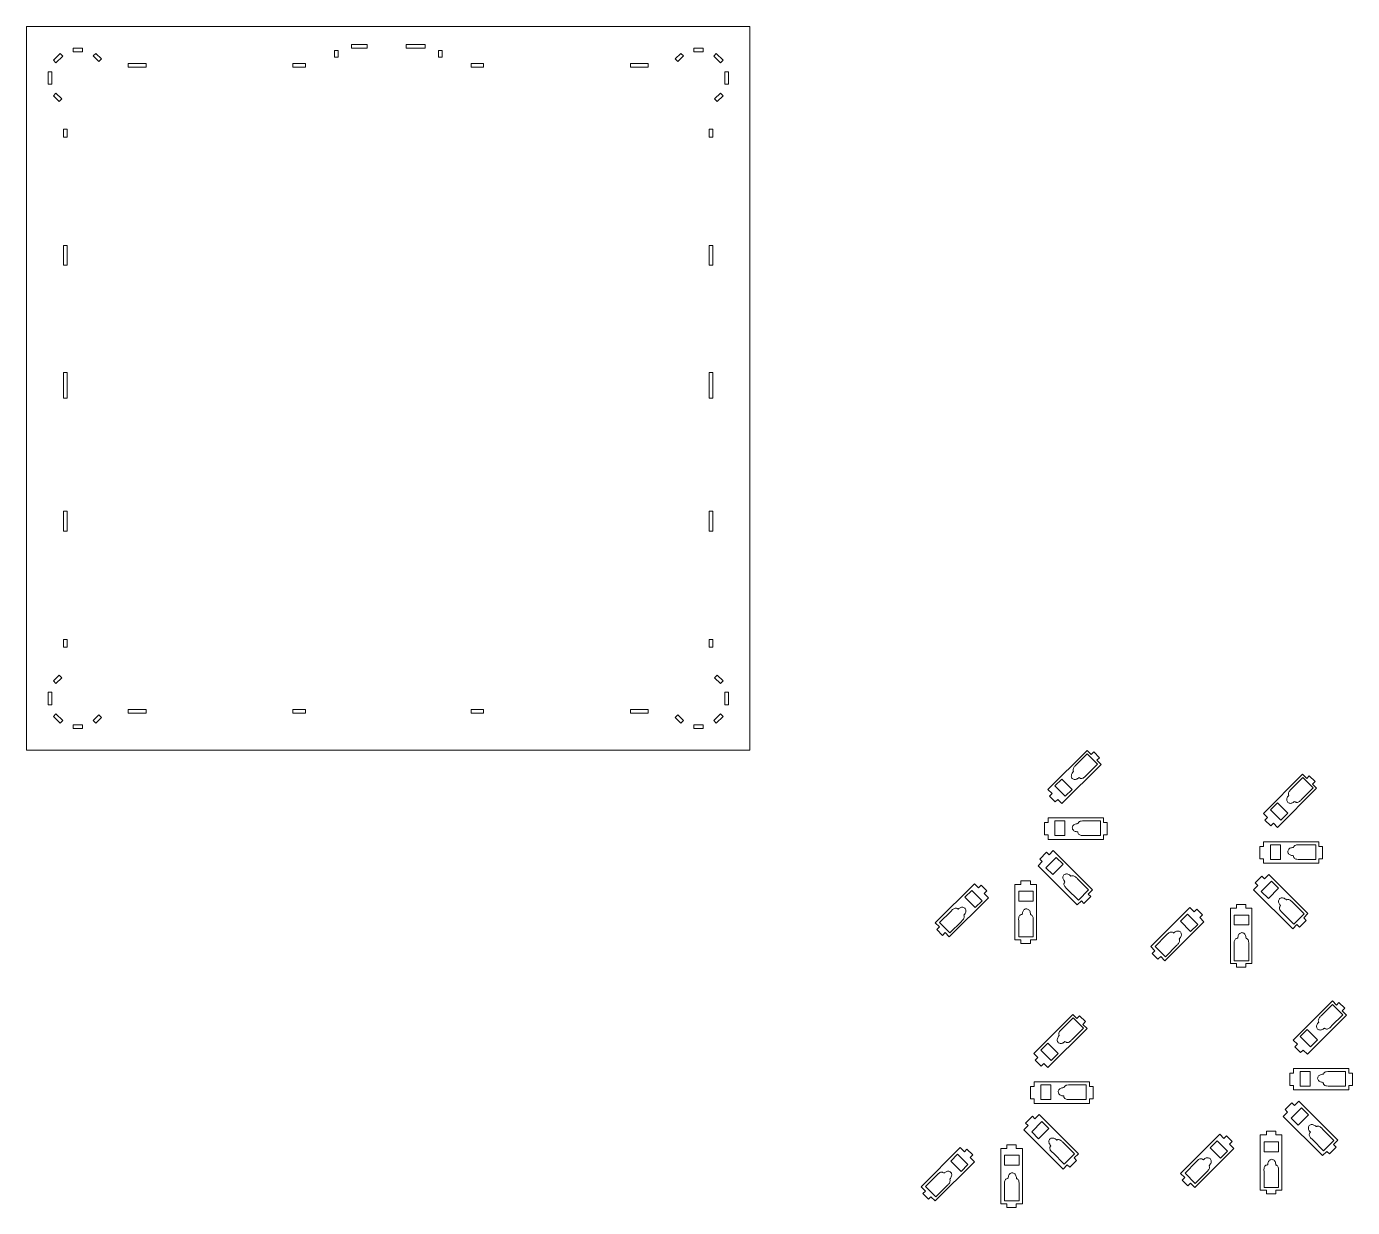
# Model space of a CAD drawing. Header units: millimetres. Extents: x -566 to 8079, y -1523 to 3979.
# Drawn here: x 5902 to 6981, y -1523 to -563 of the extents above; entities that cross this region are included whole.
import ezdxf
from ezdxf.lldxf.tags import DXFTag

# ---------------------------------------------------------------- set-up
doc = ezdxf.new("R2010")
doc.units = ezdxf.units.MM
tags = doc.linetypes.add('CENTER', pattern=[10.16, 6.35, -1.27, 1.27, -1.27]).pattern_tags.tags
tags[10:11] = [DXFTag(74, 4), DXFTag(75, 0), DXFTag(340, '0'), DXFTag(46, 1.0), DXFTag(50, 0.0), DXFTag(44, 0.0), DXFTag(45, 0.0)]
tags[8:9] = [DXFTag(74, 4), DXFTag(75, 0), DXFTag(340, '0'), DXFTag(46, 1.0), DXFTag(50, 0.0), DXFTag(44, 0.0), DXFTag(45, 0.0)]
tags[6:7] = [DXFTag(74, 4), DXFTag(75, 0), DXFTag(340, '0'), DXFTag(46, 1.0), DXFTag(50, 0.0), DXFTag(44, 0.0), DXFTag(45, 0.0)]
tags[4:5] = [DXFTag(74, 4), DXFTag(75, 0), DXFTag(340, '0'), DXFTag(46, 1.0), DXFTag(50, 0.0), DXFTag(44, 0.0), DXFTag(45, 0.0)]

# ---------------------------------------------------------------- blocks, each defined once
blk = doc.blocks.new('DWG10')
at = {"color": 7, "linetype": 'Continuous', "lineweight": 15}
for p, q in [((-176.5, 174.1), (-176.5, 762.7)), ((-176.5, 762.7), (412, 762.7)), ((412, 762.7), (412, 174.1)), ((-138.6, 745.2), (-138.6, 742.2)), ((-130.9, 745.2), (-138.6, 745.2)), ((-130.9, 742.2), (-130.9, 745.2)), ((87.9, 748.1), (87.9, 745.1)), ((100.6, 748.1), (87.9, 748.1)), ((87.9, 745.1), (100.6, 745.1)), ((100.6, 745.1), (100.6, 748.1)), ((147.7, 748.1), (132.3, 748.1)), ((132.3, 748.1), (132.3, 745.1)), ((132.3, 745.1), (147.7, 745.1)), ((147.7, 745.1), (147.7, 748.1)), ((366.4, 745.2), (366.4, 742.2)), ((374.1, 745.2), (366.4, 745.2)), ((374.1, 742.2), (374.1, 745.2)), ((-149.2, 740.8), (-154.7, 735.3)), ((-154.7, 735.3), (-152.6, 733.2)), ((-152.6, 733.2), (-147.1, 738.7)), ((-147.1, 738.7), (-149.2, 740.8)), ((-138.6, 742.2), (-130.9, 742.2)), ((-120.3, 740.9), (-122.4, 738.8)), ((-122.4, 738.8), (-117.8, 734.2)), ((-115.7, 736.3), (-120.3, 740.9)), ((-117.8, 734.2), (-115.7, 736.3)), ((76.9, 743.1), (73.9, 743.1)), ((73.9, 743.1), (73.9, 737.8)), ((73.9, 737.8), (76.9, 737.8)), ((76.9, 737.8), (76.9, 743.1)), ((161.6, 743.1), (158.6, 743.1)), ((158.6, 743.1), (158.6, 737.8)), ((158.6, 737.8), (161.6, 737.8)), ((161.6, 737.8), (161.6, 743.1)), ((355.8, 740.9), (351.2, 736.3)), ((351.2, 736.3), (353.3, 734.2)), ((353.3, 734.2), (357.9, 738.8)), ((357.9, 738.8), (355.8, 740.9)), ((366.4, 742.2), (374.1, 742.2)), ((384.7, 740.8), (382.6, 738.7)), ((382.6, 738.7), (388.1, 733.2)), ((390.2, 735.3), (384.7, 740.8)), ((388.1, 733.2), (390.2, 735.3)), ((-156, 725.9), (-159, 725.9)), ((-159, 725.9), (-159, 715.8)), ((-156, 715.8), (-156, 725.9)), ((-79.3, 732.7), (-93.8, 732.7)), ((-93.8, 732.7), (-93.8, 729.7)), ((-93.8, 729.7), (-79.3, 729.7)), ((-79.3, 729.7), (-79.3, 732.7)), ((40.1, 732.7), (40.1, 729.7)), ((50.4, 732.7), (40.1, 732.7)), ((40.1, 729.7), (50.4, 729.7)), ((50.4, 729.7), (50.4, 732.7)), ((195.4, 732.7), (185.1, 732.7)), ((185.1, 732.7), (185.1, 729.7)), ((185.1, 729.7), (195.4, 729.7)), ((195.4, 729.7), (195.4, 732.7)), ((329.3, 732.7), (314.8, 732.7)), ((314.8, 732.7), (314.8, 729.7)), ((314.8, 729.7), (329.3, 729.7)), ((329.3, 729.7), (329.3, 732.7)), ((394.6, 725.9), (391.6, 725.9)), ((391.6, 725.9), (391.6, 715.8)), ((394.6, 715.8), (394.6, 725.9)), ((-159, 715.8), (-156, 715.8)), ((391.6, 715.8), (394.6, 715.8)), ((-152.6, 708.6), (-154.7, 706.4)), ((-154.7, 706.4), (-150, 701.7)), ((-147.8, 703.8), (-152.6, 708.6)), ((-150, 701.7), (-147.8, 703.8)), ((388.1, 708.6), (383.3, 703.8)), ((383.3, 703.8), (385.5, 701.7)), ((385.5, 701.7), (390.2, 706.4)), ((390.2, 706.4), (388.1, 708.6)), ((-143.5, 679.1), (-146.5, 679.1)), ((-146.5, 679.1), (-146.5, 672.6)), ((-146.5, 672.6), (-143.5, 672.6)), ((-143.5, 672.6), (-143.5, 679.1)), ((382, 679.1), (379, 679.1)), ((379, 679.1), (379, 672.6)), ((379, 672.6), (382, 672.6)), ((382, 672.6), (382, 679.1)), ((-146.5, 584.7), (-146.5, 568.5)), ((-143.5, 584.7), (-146.5, 584.7)), ((-143.5, 568.5), (-143.5, 584.7)), ((379, 584.7), (379, 568.5)), ((382, 584.7), (379, 584.7)), ((382, 568.5), (382, 584.7)), ((-146.5, 568.5), (-143.5, 568.5)), ((379, 568.5), (382, 568.5)), ((-143.5, 481.2), (-146.5, 481.2)), ((-146.5, 481.2), (-146.5, 460.4)), ((-143.5, 460.4), (-143.5, 481.2)), ((382, 481.2), (379, 481.2)), ((379, 481.2), (379, 460.4)), ((382, 460.4), (382, 481.2)), ((-146.5, 460.4), (-143.5, 460.4)), ((379, 460.4), (382, 460.4)), ((-143.5, 368.4), (-146.5, 368.4)), ((-146.5, 368.4), (-146.5, 352.2)), ((-143.5, 352.2), (-143.5, 368.4)), ((382, 368.4), (379, 368.4)), ((379, 368.4), (379, 352.2)), ((382, 352.2), (382, 368.4)), ((-146.5, 352.2), (-143.5, 352.2)), ((379, 352.2), (382, 352.2)), ((-143.5, 264.2), (-146.5, 264.2)), ((-146.5, 264.2), (-146.5, 257.8)), ((-143.5, 257.8), (-143.5, 264.2)), ((379, 264.2), (379, 257.8)), ((382, 264.2), (379, 264.2)), ((382, 257.8), (382, 264.2)), ((-146.5, 257.8), (-143.5, 257.8)), ((379, 257.8), (382, 257.8)), ((-150, 235.1), (-154.7, 230.4)), ((-154.7, 230.4), (-152.6, 228.3)), ((-152.6, 228.3), (-147.8, 233)), ((-147.8, 233), (-150, 235.1)), ((385.5, 235.1), (383.3, 233)), ((383.3, 233), (388.1, 228.3)), ((390.2, 230.4), (385.5, 235.1)), ((388.1, 228.3), (390.2, 230.4)), ((-159, 221.1), (-159, 210.9)), ((-156, 221.1), (-159, 221.1)), ((-156, 210.9), (-156, 221.1)), ((394.6, 221.1), (391.6, 221.1)), ((391.6, 221.1), (391.6, 210.9)), ((394.6, 210.9), (394.6, 221.1)), ((-159, 210.9), (-156, 210.9)), ((-79.3, 207.1), (-93.8, 207.1)), ((-93.8, 207.1), (-93.8, 204.1)), ((-79.3, 204.1), (-79.3, 207.1)), ((50.4, 207.1), (40.1, 207.1)), ((40.1, 207.1), (40.1, 204.1)), ((50.4, 204.1), (50.4, 207.1)), ((185.1, 207.1), (185.1, 204.1)), ((195.4, 207.1), (185.1, 207.1)), ((195.4, 204.1), (195.4, 207.1)), ((314.8, 207.1), (314.8, 204.1)), ((329.3, 207.1), (314.8, 207.1)), ((329.3, 204.1), (329.3, 207.1)), ((391.6, 210.9), (394.6, 210.9)), ((-152.6, 203.7), (-154.7, 201.5)), ((-154.7, 201.5), (-149.2, 196.1)), ((-147.1, 198.2), (-152.6, 203.7)), ((-149.2, 196.1), (-147.1, 198.2)), ((-138.6, 194.6), (-138.6, 191.6)), ((-130.9, 194.6), (-138.6, 194.6)), ((-130.9, 191.6), (-130.9, 194.6)), ((-117.8, 202.7), (-122.4, 198.1)), ((-122.4, 198.1), (-120.3, 195.9)), ((-120.3, 195.9), (-115.7, 200.5)), ((-115.7, 200.5), (-117.8, 202.7)), ((-93.8, 204.1), (-79.3, 204.1)), ((40.1, 204.1), (50.4, 204.1)), ((185.1, 204.1), (195.4, 204.1)), ((314.8, 204.1), (329.3, 204.1)), ((353.3, 202.7), (351.2, 200.5)), ((351.2, 200.5), (355.8, 195.9)), ((357.9, 198.1), (353.3, 202.7)), ((355.8, 195.9), (357.9, 198.1)), ((374.1, 194.6), (366.4, 194.6)), ((366.4, 194.6), (366.4, 191.6)), ((374.1, 191.6), (374.1, 194.6)), ((388.1, 203.7), (382.6, 198.2)), ((382.6, 198.2), (384.7, 196.1)), ((384.7, 196.1), (390.2, 201.5)), ((390.2, 201.5), (388.1, 203.7)), ((-138.6, 191.6), (-130.9, 191.6)), ((366.4, 191.6), (374.1, 191.6)), ((412, 174.1), (-176.5, 174.1)), ((654.6, 142), (686.4, 173.9)), ((689.7, 170.5), (686.4, 173.9)), ((689.7, 170.5), (691.8, 172.7)), ((691.8, 172.7), (696.6, 167.9)), ((666, 130.6), (697.9, 162.4)), ((686.5, 171.1), (677.3, 161.8)), ((685.8, 153.5), (694.9, 162.7)), ((694.9, 162.7), (686.5, 171.1)), ((694.4, 165.8), (696.6, 167.9)), ((697.9, 162.4), (694.4, 165.8)), ((829.9, 122.6), (861.7, 154.5)), ((861.9, 151.7), (852.6, 142.4)), ((865.1, 151.1), (861.7, 154.5)), ((870.3, 143.3), (861.9, 151.7)), ((865.1, 151.1), (867.2, 153.3)), ((867.2, 153.3), (871.9, 148.5)), ((657.9, 138.7), (654.6, 142)), ((666, 150.5), (660.3, 144.9)), ((660.3, 144.9), (668.7, 136.5)), ((674.4, 142.1), (666, 150.5)), ((668.7, 136.5), (674.4, 142.1)), ((841.4, 111.1), (873.2, 143)), ((861.1, 134.1), (870.3, 143.3)), ((869.8, 146.4), (871.9, 148.5)), ((873.2, 143), (869.8, 146.4)), ((655.8, 136.6), (657.9, 138.7)), ((660.5, 131.9), (655.8, 136.6)), ((660.5, 131.9), (662.6, 134)), ((666, 130.6), (662.6, 134)), ((841.3, 131.1), (835.7, 125.5)), ((849.7, 122.7), (841.3, 131.1)), ((654.8, 115.3), (654.8, 119)), ((654.8, 119), (699.8, 119)), ((699.8, 115.3), (699.8, 119)), ((833.2, 119.3), (829.9, 122.6)), ((831.1, 117.2), (833.2, 119.3)), ((835.7, 125.5), (844.1, 117.1)), ((844.1, 117.1), (849.7, 122.7)), ((651.8, 105.1), (651.8, 115.3)), ((651.8, 115.3), (654.8, 115.3)), ((668.3, 116.5), (660.3, 116.5)), ((660.3, 116.5), (660.3, 104.6)), ((668.3, 104.6), (668.3, 116.5)), ((697.2, 116.5), (684.1, 116.5)), ((697.2, 104.6), (697.2, 116.5)), ((699.8, 115.3), (702.8, 115.3)), ((702.8, 115.3), (702.8, 105.1)), ((835.9, 112.4), (831.1, 117.2)), ((835.9, 112.4), (838, 114.6)), ((841.4, 111.1), (838, 114.6)), ((651.8, 105.1), (654.8, 105.1)), ((654.8, 101.4), (654.8, 105.1)), ((654.8, 101.4), (699.8, 101.4)), ((660.3, 104.6), (668.3, 104.6)), ((684.3, 104.6), (697.2, 104.6)), ((699.8, 105.1), (702.8, 105.1)), ((699.8, 101.4), (699.8, 105.1)), ((830.1, 95.8), (830.1, 99.6)), ((830.1, 99.6), (875.1, 99.6)), ((875.1, 95.8), (875.1, 99.6)), ((647.9, 85.5), (653.4, 91)), ((661.2, 86.8), (652.8, 78.4)), ((653.4, 91), (655.5, 88.9)), ((655.5, 88.9), (658.9, 92.3)), ((658.9, 92.3), (690.8, 60.5)), ((666.9, 81.2), (661.2, 86.8)), ((827.1, 85.7), (827.1, 95.8)), ((827.1, 95.8), (830.1, 95.8)), ((843.7, 97.1), (835.7, 97.1)), ((835.7, 97.1), (835.7, 85.2)), ((843.7, 85.2), (843.7, 97.1)), ((872.5, 97.1), (859.5, 97.1)), ((872.5, 85.2), (872.5, 97.1)), ((875.1, 95.8), (878.1, 95.8)), ((878.1, 95.8), (878.1, 85.7)), ((646.5, 79.9), (650, 83.4)), ((646.5, 79.9), (678.3, 48.1)), ((647.9, 85.5), (650, 83.4)), ((652.8, 78.4), (658.5, 72.8)), ((658.5, 72.8), (666.9, 81.2)), ((827.1, 85.7), (830.1, 85.7)), ((830.1, 82), (830.1, 85.7)), ((830.1, 82), (875.1, 82)), ((835.7, 85.2), (843.7, 85.2)), ((859.6, 85.2), (872.5, 85.2)), ((875.1, 85.7), (878.1, 85.7)), ((875.1, 82), (875.1, 85.7)), ((594.7, 65.4), (562.8, 33.6)), ((594.7, 65.4), (598.1, 62)), ((627.7, 64.8), (627.7, 19.8)), ((627.7, 64.8), (632.6, 64.8)), ((632.6, 67.8), (640.3, 67.8)), ((632.6, 67.8), (632.6, 64.8)), ((640.3, 67.8), (640.3, 64.8)), ((640.3, 64.8), (645.3, 64.8)), ((645.3, 64.8), (645.3, 19.8)), ((687.7, 60.4), (678.4, 69.6)), ((823.2, 66.1), (828.7, 71.6)), ((823.2, 66.1), (825.3, 64)), ((836.6, 67.4), (828.2, 59)), ((828.7, 71.6), (830.8, 69.5)), ((830.8, 69.5), (834.3, 72.9)), ((834.3, 72.9), (866.1, 41.1)), ((842.2, 61.8), (836.6, 67.4)), ((606.1, 54), (574.3, 22.1)), ((592.6, 60), (587, 54.4)), ((587, 54.4), (595.4, 46)), ((601, 51.6), (592.6, 60)), ((600.2, 64.1), (598.1, 62)), ((600.2, 64.1), (604.8, 59.5)), ((604.8, 59.5), (602.7, 57.4)), ((602.7, 57.4), (606.1, 54)), ((630.8, 59.3), (630.8, 51.3)), ((642.6, 59.3), (630.8, 59.3)), ((642.6, 51.3), (642.6, 59.3)), ((670.2, 61.1), (679.3, 52)), ((679.3, 52), (687.7, 60.4)), ((689.4, 54.9), (683.9, 49.4)), ((687.3, 57), (690.8, 60.5)), ((687.3, 57), (689.4, 54.9)), ((821.9, 60.5), (825.3, 64)), ((821.9, 60.5), (853.7, 28.7)), ((828.2, 59), (833.9, 53.4)), ((833.9, 53.4), (842.2, 61.8)), ((595.4, 46), (601, 51.6)), ((630.8, 51.3), (642.6, 51.3)), ((678.3, 48.1), (681.8, 51.6)), ((681.8, 51.6), (683.9, 49.4)), ((770, 46), (738.2, 14.2)), ((770, 46), (773.5, 42.6)), ((775.6, 44.7), (773.5, 42.6)), ((775.6, 44.7), (780.2, 40.1)), ((803.1, 45.4), (803.1, 0.4)), ((803.1, 45.4), (808, 45.4)), ((808, 48.4), (815.7, 48.4)), ((808, 48.4), (808, 45.4)), ((815.7, 48.4), (815.7, 45.4)), ((815.7, 45.4), (820.6, 45.4)), ((820.6, 45.4), (820.6, 0.4)), ((863, 41), (853.8, 50.2)), ((562.8, 33.6), (566.3, 30.2)), ((575.6, 42.9), (566.4, 33.8)), ((566.4, 33.8), (574.8, 25.4)), ((574.8, 25.4), (584.1, 34.7)), ((630.8, 35.1), (630.8, 22.2)), ((642.6, 22.2), (642.6, 35.3)), ((781.5, 34.5), (749.7, 2.7)), ((768, 40.6), (762.3, 35)), ((762.3, 35), (770.7, 26.6)), ((776.4, 32.2), (768, 40.6)), ((780.2, 40.1), (778.1, 38)), ((778.1, 38), (781.5, 34.5)), ((806.1, 39.9), (806.1, 31.9)), ((818, 39.9), (806.1, 39.9)), ((818, 31.9), (818, 39.9)), ((845.5, 41.7), (854.6, 32.6)), ((854.6, 32.6), (863, 41)), ((864.8, 35.5), (859.3, 30)), ((862.7, 37.6), (866.1, 41.1)), ((862.7, 37.6), (864.8, 35.5)), ((566.3, 30.2), (564.2, 28.1)), ((568.8, 23.4), (564.2, 28.1)), ((570.9, 25.6), (568.8, 23.4)), ((570.9, 25.6), (574.3, 22.1)), ((630.8, 22.2), (642.6, 22.2)), ((750.9, 23.5), (741.8, 14.4)), ((770.7, 26.6), (776.4, 32.2)), ((806.1, 31.9), (818, 31.9)), ((853.7, 28.7), (857.2, 32.1)), ((857.2, 32.1), (859.3, 30)), ((627.7, 19.8), (632.6, 19.8)), ((632.6, 19.8), (632.6, 16.8)), ((640.3, 16.8), (632.6, 16.8)), ((640.3, 19.8), (645.3, 19.8)), ((640.3, 19.8), (640.3, 16.8)), ((738.2, 14.2), (741.6, 10.8)), ((741.8, 14.4), (750.2, 6)), ((750.2, 6), (759.4, 15.3)), ((806.1, 15.7), (806.1, 2.8)), ((818, 2.8), (818, 15.9)), ((741.6, 10.8), (739.5, 8.7)), ((744.1, 4), (739.5, 8.7)), ((746.3, 6.2), (744.1, 4)), ((746.3, 6.2), (749.7, 2.7)), ((803.1, 0.4), (808, 0.4)), ((806.1, 2.8), (818, 2.8)), ((808, 0.4), (808, -2.6)), ((815.7, 0.4), (820.6, 0.4)), ((815.7, 0.4), (815.7, -2.6)), ((815.7, -2.6), (808, -2.6)), ((854.2, -61.8), (886, -30)), ((889.3, -33.3), (886, -30)), ((889.3, -33.3), (891.4, -31.2)), ((891.4, -31.2), (896.2, -35.9)), ((643.1, -72.7), (674.9, -40.9)), ((678.2, -44.2), (674.9, -40.9)), ((678.2, -44.2), (680.3, -42.1)), ((680.3, -42.1), (685.1, -46.8)), ((865.7, -73.3), (897.5, -41.5)), ((886.2, -32.8), (876.9, -42)), ((885.4, -50.3), (894.5, -41.2)), ((894.5, -41.2), (886.2, -32.8)), ((894.1, -38), (896.2, -35.9)), ((897.5, -41.5), (894.1, -38)), ((654.6, -84.2), (686.4, -52.4)), ((675, -43.7), (665.8, -52.9)), ((674.3, -61.2), (683.4, -52.1)), ((683.4, -52.1), (675, -43.7)), ((683, -49), (685.1, -46.8)), ((686.4, -52.4), (683, -49)), ((865.6, -53.3), (859.9, -59)), ((874, -61.7), (865.6, -53.3)), ((654.5, -64.2), (648.8, -69.9)), ((662.9, -72.6), (654.5, -64.2)), ((857.5, -65.1), (854.2, -61.8)), ((859.9, -59), (868.3, -67.4)), ((868.3, -67.4), (874, -61.7)), ((646.4, -76), (643.1, -72.7)), ((648.8, -69.9), (657.2, -78.3)), ((657.2, -78.3), (662.9, -72.6)), ((855.4, -67.2), (857.5, -65.1)), ((860.1, -72), (855.4, -67.2)), ((860.1, -72), (862.3, -69.9)), ((865.7, -73.3), (862.3, -69.9)), ((644.3, -78.1), (646.4, -76)), ((649, -82.9), (644.3, -78.1)), ((649, -82.9), (651.1, -80.8)), ((654.6, -84.2), (651.1, -80.8)), ((854.4, -88.6), (854.4, -84.8)), ((854.4, -84.8), (899.4, -84.8)), ((899.4, -88.6), (899.4, -84.8)), ((643.3, -99.5), (643.3, -95.7)), ((643.3, -95.7), (688.3, -95.7)), ((688.3, -99.5), (688.3, -95.7)), ((851.4, -98.7), (851.4, -88.6)), ((851.4, -88.6), (854.4, -88.6)), ((867.9, -87.3), (859.9, -87.3)), ((859.9, -87.3), (859.9, -99.2)), ((867.9, -99.2), (867.9, -87.3)), ((896.8, -87.3), (883.7, -87.3)), ((896.8, -99.2), (896.8, -87.3)), ((899.4, -88.6), (902.4, -88.6)), ((902.4, -88.6), (902.4, -98.7)), ((640.3, -109.6), (640.3, -99.5)), ((640.3, -99.5), (643.3, -99.5)), ((656.8, -98.2), (648.8, -98.2)), ((648.8, -98.2), (648.8, -110.1)), ((656.8, -110.1), (656.8, -98.2)), ((685.7, -98.2), (672.6, -98.2)), ((685.7, -110.1), (685.7, -98.2)), ((688.3, -99.5), (691.3, -99.5)), ((691.3, -99.5), (691.3, -109.6)), ((851.4, -98.7), (854.4, -98.7)), ((854.4, -102.4), (854.4, -98.7)), ((854.4, -102.4), (899.4, -102.4)), ((859.9, -99.2), (867.9, -99.2)), ((883.9, -99.2), (896.8, -99.2)), ((899.4, -98.7), (902.4, -98.7)), ((899.4, -102.4), (899.4, -98.7)), ((640.3, -109.6), (643.3, -109.6)), ((643.3, -113.3), (643.3, -109.6)), ((643.3, -113.3), (688.3, -113.3)), ((648.8, -110.1), (656.8, -110.1)), ((672.8, -110.1), (685.7, -110.1)), ((688.3, -109.6), (691.3, -109.6)), ((688.3, -113.3), (688.3, -109.6)), ((847.5, -118.3), (853, -112.8)), ((847.5, -118.3), (849.6, -120.5)), ((860.9, -117), (852.5, -125.4)), ((853, -112.8), (855.1, -115)), ((855.1, -115), (858.6, -111.5)), ((858.6, -111.5), (890.4, -143.3)), ((866.5, -122.7), (860.9, -117)), ((636.4, -129.3), (641.9, -123.8)), ((636.4, -129.3), (638.5, -131.4)), ((649.7, -127.9), (641.4, -136.3)), ((641.9, -123.8), (644, -125.9)), ((644, -125.9), (647.5, -122.4)), ((647.5, -122.4), (679.3, -154.2)), ((655.4, -133.6), (649.7, -127.9)), ((846.1, -123.9), (849.6, -120.5)), ((846.1, -123.9), (878, -155.7)), ((852.5, -125.4), (858.1, -131)), ((858.1, -131), (866.5, -122.7)), ((635, -134.8), (638.5, -131.4)), ((635, -134.8), (666.9, -166.7)), ((641.4, -136.3), (647, -142)), ((647, -142), (655.4, -133.6)), ((794.3, -138.4), (762.5, -170.2)), ((794.3, -138.4), (797.7, -141.8)), ((799.8, -139.7), (797.7, -141.8)), ((799.8, -139.7), (804.5, -144.3)), ((827.3, -139), (827.3, -184)), ((827.3, -139), (832.3, -139)), ((832.3, -136), (840, -136)), ((832.3, -136), (832.3, -139)), ((840, -136), (840, -139)), ((840, -139), (844.9, -139)), ((844.9, -139), (844.9, -184)), ((887.3, -143.4), (878.1, -134.2)), ((583.2, -149.3), (551.4, -181.1)), ((583.2, -149.3), (586.6, -152.7)), ((588.7, -150.6), (586.6, -152.7)), ((588.7, -150.6), (593.4, -155.2)), ((616.2, -150), (616.2, -195)), ((616.2, -150), (621.2, -150)), ((621.2, -147), (628.8, -147)), ((621.2, -147), (621.2, -150)), ((628.8, -147), (628.8, -150)), ((628.8, -150), (633.8, -150)), ((633.8, -150), (633.8, -195)), ((676.2, -154.4), (666.9, -145.1)), ((805.8, -149.9), (774, -181.7)), ((792.3, -143.8), (786.6, -149.5)), ((786.6, -149.5), (795, -157.9)), ((800.6, -152.2), (792.3, -143.8)), ((804.5, -144.3), (802.3, -146.4)), ((802.3, -146.4), (805.8, -149.9)), ((830.4, -144.6), (830.4, -152.6)), ((842.3, -144.6), (830.4, -144.6)), ((842.3, -152.6), (842.3, -144.6)), ((869.8, -142.7), (878.9, -151.8)), ((878.9, -151.8), (887.3, -143.4)), ((889, -148.9), (883.6, -154.4)), ((886.9, -146.8), (890.4, -143.3)), ((886.9, -146.8), (889, -148.9)), ((594.7, -160.8), (562.8, -192.6)), ((581.1, -154.7), (575.5, -160.4)), ((575.5, -160.4), (583.9, -168.8)), ((589.5, -163.1), (581.1, -154.7)), ((593.4, -155.2), (591.2, -157.4)), ((591.2, -157.4), (594.7, -160.8)), ((619.3, -155.5), (619.3, -163.5)), ((631.2, -155.5), (619.3, -155.5)), ((631.2, -163.5), (631.2, -155.5)), ((658.7, -153.6), (667.8, -162.8)), ((667.8, -162.8), (676.2, -154.4)), ((677.9, -159.8), (672.4, -165.3)), ((675.8, -157.7), (679.3, -154.2)), ((675.8, -157.7), (677.9, -159.8)), ((775.2, -160.9), (766.1, -170)), ((795, -157.9), (800.6, -152.2)), ((830.4, -152.6), (842.3, -152.6)), ((878, -155.7), (881.4, -152.3)), ((881.4, -152.3), (883.6, -154.4)), ((564.1, -171.8), (554.9, -180.9)), ((583.9, -168.8), (589.5, -163.1)), ((619.3, -163.5), (631.2, -163.5)), ((666.9, -166.7), (670.3, -163.2)), ((670.3, -163.2), (672.4, -165.3)), ((762.5, -170.2), (765.9, -173.6)), ((766.1, -170), (774.4, -178.4)), ((774.4, -178.4), (783.7, -169.2)), ((830.4, -168.7), (830.4, -181.6)), ((842.3, -181.6), (842.3, -168.5)), ((551.4, -181.1), (554.8, -184.6)), ((554.9, -180.9), (563.3, -189.3)), ((563.3, -189.3), (572.6, -180.1)), ((619.3, -179.6), (619.3, -192.5)), ((631.2, -192.5), (631.2, -179.5)), ((765.9, -173.6), (763.8, -175.8)), ((768.4, -180.4), (763.8, -175.8)), ((770.5, -178.3), (768.4, -180.4)), ((770.5, -178.3), (774, -181.7)), ((830.4, -181.6), (842.3, -181.6)), ((554.8, -184.6), (552.7, -186.7)), ((557.3, -191.3), (552.7, -186.7)), ((559.4, -189.2), (557.3, -191.3)), ((559.4, -189.2), (562.8, -192.6)), ((619.3, -192.5), (631.2, -192.5)), ((827.3, -184), (832.3, -184)), ((832.3, -184), (832.3, -187)), ((840, -187), (832.3, -187)), ((840, -184), (844.9, -184)), ((840, -184), (840, -187)), ((616.2, -195), (621.2, -195)), ((621.2, -195), (621.2, -198)), ((628.8, -198), (621.2, -198)), ((628.8, -195), (633.8, -195)), ((628.8, -195), (628.8, -198))]:
    blk.add_line(p, q, dxfattribs=at)
for points, knots in [([(675.3, 156.7), (674.9, 156.2), (674.3, 155.5), (673.7, 154.2), (673.5, 153), (673.8, 151.8), (674.2, 151.2), (674.4, 150.9)], [0, 0, 0, 0, 0.253754, 0.467297, 0.657579, 0.821169, 1, 1, 1, 1]), ([(674.4, 150.9), (674.7, 150.7), (675.4, 150.3), (676.5, 150.1), (677.7, 150.3), (678.8, 150.9), (679.5, 151.5), (679.9, 151.8)], [0, 0, 0, 0, 0.188336, 0.360622, 0.548242, 0.756258, 1, 1, 1, 1]), ([(677.3, 161.8), (676.6, 161.2), (675.7, 160.3), (675, 158.7), (674.9, 157.6), (675.1, 156.9), (675.3, 156.7)], [0, 0, 0, 0, 0.443221, 0.661415, 0.848194, 1, 1, 1, 1]), ([(679.9, 151.8), (680.2, 151.6), (680.7, 151.2), (681.7, 150.9), (682.8, 151.1), (684.3, 151.9), (685.2, 152.9), (685.8, 153.5)], [0, 0, 0, 0, 0.146796, 0.277883, 0.437244, 0.623411, 1, 1, 1, 1]), ([(852.6, 142.4), (852, 141.8), (851.1, 140.9), (850.3, 139.3), (850.2, 138.2), (850.5, 137.5), (850.6, 137.3)], [0, 0, 0, 0, 0.443221, 0.661415, 0.848194, 1, 1, 1, 1]), ([(850.6, 137.3), (850.3, 136.8), (849.6, 136.1), (849, 134.8), (848.9, 133.6), (849.2, 132.4), (849.6, 131.8), (849.8, 131.5)], [0, 0, 0, 0, 0.253754, 0.467297, 0.657579, 0.821169, 1, 1, 1, 1]), ([(849.8, 131.5), (850.1, 131.3), (850.7, 130.9), (851.9, 130.7), (853, 130.9), (854.2, 131.5), (854.9, 132.1), (855.3, 132.4)], [0, 0, 0, 0, 0.188336, 0.360622, 0.548242, 0.756258, 1, 1, 1, 1]), ([(855.3, 132.4), (855.5, 132.2), (856, 131.8), (857, 131.5), (858.2, 131.6), (859.7, 132.5), (860.6, 133.5), (861.1, 134.1)], [0, 0, 0, 0, 0.146796, 0.277883, 0.437244, 0.623411, 1, 1, 1, 1]), ([(679, 114.3), (678.5, 114.2), (677.5, 114.2), (676.1, 113.7), (675.2, 112.9), (674.6, 111.9), (674.4, 111.2), (674.3, 110.8)], [0, 0, 0, 0, 0.253754, 0.467298, 0.657578, 0.821166, 1, 1, 1, 1]), ([(674.3, 110.8), (674.4, 110.4), (674.6, 109.7), (675.3, 108.8), (676.2, 108.1), (677.5, 107.7), (678.4, 107.6), (678.9, 107.6)], [0, 0, 0, 0, 0.1883362, 0.3606192, 0.5482414, 0.7562574, 1, 1, 1, 1]), ([(684.1, 116.5), (683.2, 116.5), (681.9, 116.5), (680.3, 116), (679.4, 115.2), (679.1, 114.6), (679, 114.3)], [0, 0, 0, 0, 0.443223, 0.661416, 0.848193, 1, 1, 1, 1]), ([(678.9, 107.6), (678.9, 107.3), (679, 106.6), (679.5, 105.7), (680.4, 105), (682.1, 104.5), (683.4, 104.6), (684.3, 104.6)], [0, 0, 0, 0, 0.146796, 0.277884, 0.437243, 0.623411, 1, 1, 1, 1]), ([(859.5, 97.1), (858.6, 97.1), (857.2, 97.1), (855.6, 96.6), (854.7, 95.8), (854.5, 95.2), (854.4, 94.9)], [0, 0, 0, 0, 0.443223, 0.661416, 0.848193, 1, 1, 1, 1]), ([(854.4, 94.9), (853.8, 94.8), (852.8, 94.8), (851.5, 94.3), (850.5, 93.5), (849.9, 92.5), (849.8, 91.8), (849.7, 91.4)], [0, 0, 0, 0, 0.253754, 0.467298, 0.657578, 0.821166, 1, 1, 1, 1]), ([(849.7, 91.4), (849.8, 91), (850, 90.3), (850.6, 89.4), (851.6, 88.7), (852.8, 88.3), (853.8, 88.2), (854.3, 88.2)], [0, 0, 0, 0, 0.1883362, 0.3606192, 0.5482414, 0.7562574, 1, 1, 1, 1]), ([(854.3, 88.2), (854.3, 87.9), (854.4, 87.2), (854.9, 86.3), (855.8, 85.6), (857.4, 85.1), (858.7, 85.2), (859.6, 85.2)], [0, 0, 0, 0, 0.146796, 0.277884, 0.437243, 0.623411, 1, 1, 1, 1]), ([(667.5, 72.5), (667.3, 72.2), (666.9, 71.5), (666.7, 70.4), (666.9, 69.2), (667.5, 68.1), (668.1, 67.4), (668.4, 67)], [0, 0, 0, 0, 0.188337, 0.360619, 0.548241, 0.756257, 1, 1, 1, 1]), ([(673.3, 71.6), (672.9, 72), (672.1, 72.7), (670.8, 73.3), (669.6, 73.4), (668.4, 73.1), (667.8, 72.7), (667.5, 72.5)], [0, 0, 0, 0, 0.253755, 0.467299, 0.657578, 0.821169, 1, 1, 1, 1]), ([(668.4, 67), (668.2, 66.7), (667.8, 66.2), (667.5, 65.2), (667.7, 64.1), (668.5, 62.6), (669.5, 61.7), (670.2, 61.1)], [0, 0, 0, 0, 0.146795, 0.277883, 0.437242, 0.623413, 1, 1, 1, 1]), ([(678.4, 69.6), (677.8, 70.3), (676.9, 71.2), (675.3, 71.9), (674.2, 72), (673.5, 71.8), (673.3, 71.6)], [0, 0, 0, 0, 0.443224, 0.661417, 0.848193, 1, 1, 1, 1]), ([(581.4, 44.7), (581.2, 44.9), (580.7, 45.3), (579.7, 45.6), (578.5, 45.4), (577, 44.6), (576.1, 43.6), (575.6, 42.9)], [0, 0, 0, 0, 0.146794, 0.277883, 0.437244, 0.623414, 1, 1, 1, 1]), ([(586.9, 45.6), (586.6, 45.8), (586, 46.2), (584.8, 46.4), (583.7, 46.2), (582.5, 45.6), (581.8, 45), (581.4, 44.7)], [0, 0, 0, 0, 0.1883362, 0.360622, 0.5482412, 0.7562583, 1, 1, 1, 1]), ([(586.1, 39.8), (586.4, 40.2), (587.1, 41), (587.7, 42.3), (587.8, 43.5), (587.6, 44.7), (587.1, 45.3), (586.9, 45.6)], [0, 0, 0, 0, 0.253757, 0.467299, 0.657576, 0.82117, 1, 1, 1, 1]), ([(636.9, 45), (636.6, 44.9), (635.9, 44.8), (634.9, 44.1), (634.2, 43.2), (633.8, 41.9), (633.8, 41), (633.7, 40.5)], [0, 0, 0, 0, 0.188337, 0.360621, 0.54824, 0.756257, 1, 1, 1, 1]), ([(640.4, 40.4), (640.4, 40.9), (640.3, 41.9), (639.8, 43.2), (639, 44.2), (638, 44.8), (637.3, 45), (636.9, 45)], [0, 0, 0, 0, 0.253753, 0.467298, 0.657578, 0.821168, 1, 1, 1, 1]), ([(842.9, 53.1), (842.7, 52.8), (842.3, 52.1), (842.1, 51), (842.3, 49.8), (842.9, 48.7), (843.5, 48), (843.8, 47.6)], [0, 0, 0, 0, 0.188337, 0.360619, 0.548241, 0.756257, 1, 1, 1, 1]), ([(848.6, 52.2), (848.2, 52.6), (847.5, 53.2), (846.2, 53.8), (844.9, 54), (843.8, 53.7), (843.2, 53.3), (842.9, 53.1)], [0, 0, 0, 0, 0.253755, 0.467299, 0.657578, 0.821169, 1, 1, 1, 1]), ([(843.8, 47.6), (843.6, 47.3), (843.2, 46.8), (842.9, 45.8), (843, 44.7), (843.9, 43.2), (844.8, 42.3), (845.5, 41.7)], [0, 0, 0, 0, 0.146795, 0.277883, 0.437242, 0.623413, 1, 1, 1, 1]), ([(853.8, 50.2), (853.2, 50.9), (852.2, 51.8), (850.7, 52.5), (849.5, 52.6), (848.9, 52.4), (848.6, 52.2)], [0, 0, 0, 0, 0.443224, 0.661417, 0.848193, 1, 1, 1, 1]), ([(584.1, 34.7), (584.7, 35.3), (585.6, 36.2), (586.4, 37.8), (586.5, 38.9), (586.2, 39.5), (586.1, 39.8)], [0, 0, 0, 0, 0.4432253, 0.6614197, 0.848194, 1, 1, 1, 1]), ([(633.7, 40.5), (633.4, 40.5), (632.7, 40.4), (631.8, 39.9), (631.1, 39), (630.6, 37.3), (630.7, 36), (630.8, 35.1)], [0, 0, 0, 0, 0.146795, 0.277884, 0.437245, 0.623409, 1, 1, 1, 1]), ([(642.6, 35.3), (642.7, 36.2), (642.7, 37.5), (642.1, 39.1), (641.3, 40), (640.7, 40.2), (640.4, 40.4)], [0, 0, 0, 0, 0.443221, 0.661415, 0.848191, 1, 1, 1, 1]), ([(756.8, 25.2), (756.5, 25.5), (756, 25.9), (755, 26.2), (753.9, 26), (752.4, 25.2), (751.5, 24.2), (750.9, 23.5)], [0, 0, 0, 0, 0.146794, 0.277883, 0.437244, 0.623414, 1, 1, 1, 1]), ([(762.3, 26.2), (762, 26.4), (761.3, 26.8), (760.2, 27), (759, 26.8), (757.9, 26.2), (757.2, 25.6), (756.8, 25.2)], [0, 0, 0, 0, 0.1883362, 0.360622, 0.5482412, 0.7562583, 1, 1, 1, 1]), ([(761.4, 20.4), (761.8, 20.8), (762.5, 21.6), (763.1, 22.9), (763.2, 24.1), (762.9, 25.3), (762.5, 25.9), (762.3, 26.2)], [0, 0, 0, 0, 0.253757, 0.467299, 0.657576, 0.82117, 1, 1, 1, 1]), ([(812.3, 25.6), (811.9, 25.5), (811.2, 25.4), (810.3, 24.7), (809.6, 23.8), (809.2, 22.5), (809.1, 21.6), (809.1, 21.1)], [0, 0, 0, 0, 0.188337, 0.360621, 0.54824, 0.756257, 1, 1, 1, 1]), ([(815.8, 21), (815.7, 21.5), (815.7, 22.5), (815.2, 23.8), (814.4, 24.8), (813.4, 25.4), (812.7, 25.6), (812.3, 25.6)], [0, 0, 0, 0, 0.253753, 0.467298, 0.657578, 0.821168, 1, 1, 1, 1]), ([(759.4, 15.3), (760.1, 15.9), (761, 16.8), (761.7, 18.4), (761.8, 19.5), (761.6, 20.1), (761.4, 20.4)], [0, 0, 0, 0, 0.4432253, 0.6614197, 0.848194, 1, 1, 1, 1]), ([(809.1, 21.1), (808.8, 21.1), (808.1, 21), (807.2, 20.5), (806.5, 19.6), (806, 17.9), (806.1, 16.6), (806.1, 15.7)], [0, 0, 0, 0, 0.146795, 0.277884, 0.437245, 0.623409, 1, 1, 1, 1]), ([(818, 15.9), (818, 16.8), (818, 18.1), (817.5, 19.7), (816.7, 20.6), (816.1, 20.8), (815.8, 21)], [0, 0, 0, 0, 0.443221, 0.661415, 0.848191, 1, 1, 1, 1]), ([(876.9, -42), (876.3, -42.6), (875.3, -43.6), (874.6, -45.1), (874.5, -46.3), (874.8, -46.9), (874.9, -47.2)], [0, 0, 0, 0, 0.443221, 0.661415, 0.848194, 1, 1, 1, 1]), ([(665.8, -52.9), (665.2, -53.6), (664.2, -54.5), (663.5, -56), (663.4, -57.2), (663.7, -57.8), (663.8, -58.1)], [0, 0, 0, 0, 0.443221, 0.661415, 0.848194, 1, 1, 1, 1]), ([(874.9, -47.2), (874.5, -47.6), (873.9, -48.3), (873.3, -49.6), (873.1, -50.9), (873.4, -52), (873.8, -52.6), (874, -52.9)], [0, 0, 0, 0, 0.253754, 0.467297, 0.657579, 0.821169, 1, 1, 1, 1]), ([(874, -52.9), (874.4, -53.1), (875, -53.5), (876.1, -53.7), (877.3, -53.5), (878.5, -52.9), (879.2, -52.3), (879.5, -52)], [0, 0, 0, 0, 0.188336, 0.360622, 0.548242, 0.756258, 1, 1, 1, 1]), ([(879.5, -52), (879.8, -52.2), (880.3, -52.6), (881.3, -52.9), (882.4, -52.8), (883.9, -51.9), (884.8, -51), (885.4, -50.3)], [0, 0, 0, 0, 0.146796, 0.277883, 0.437244, 0.623411, 1, 1, 1, 1]), ([(663.8, -58.1), (663.4, -58.5), (662.8, -59.3), (662.2, -60.6), (662, -61.8), (662.3, -62.9), (662.7, -63.5), (662.9, -63.9)], [0, 0, 0, 0, 0.253754, 0.467297, 0.657579, 0.821169, 1, 1, 1, 1]), ([(662.9, -63.9), (663.3, -64.1), (663.9, -64.4), (665, -64.6), (666.2, -64.5), (667.4, -63.9), (668, -63.2), (668.4, -62.9)], [0, 0, 0, 0, 0.188336, 0.360622, 0.548242, 0.756258, 1, 1, 1, 1]), ([(668.4, -62.9), (668.7, -63.1), (669.2, -63.5), (670.2, -63.8), (671.3, -63.7), (672.8, -62.9), (673.7, -61.9), (674.3, -61.2)], [0, 0, 0, 0, 0.146796, 0.277883, 0.437244, 0.623411, 1, 1, 1, 1]), ([(878.7, -89.5), (878.1, -89.6), (877.1, -89.7), (875.8, -90.1), (874.8, -90.9), (874.2, -91.9), (874.1, -92.6), (874, -93)], [0, 0, 0, 0, 0.253754, 0.467298, 0.657578, 0.821166, 1, 1, 1, 1]), ([(874, -93), (874.1, -93.4), (874.3, -94.1), (874.9, -95), (875.9, -95.7), (877.1, -96.1), (878, -96.2), (878.5, -96.2)], [0, 0, 0, 0, 0.1883362, 0.3606192, 0.5482414, 0.7562574, 1, 1, 1, 1]), ([(878.5, -96.2), (878.6, -96.6), (878.6, -97.2), (879.1, -98.1), (880, -98.8), (881.7, -99.3), (883, -99.2), (883.9, -99.2)], [0, 0, 0, 0, 0.146796, 0.277884, 0.437243, 0.623411, 1, 1, 1, 1]), ([(883.7, -87.3), (882.8, -87.3), (881.5, -87.3), (879.9, -87.9), (879, -88.6), (878.8, -89.3), (878.7, -89.5)], [0, 0, 0, 0, 0.443223, 0.661416, 0.848193, 1, 1, 1, 1]), ([(667.5, -100.5), (667, -100.5), (666, -100.6), (664.7, -101.1), (663.7, -101.8), (663.1, -102.8), (662.9, -103.6), (662.9, -103.9)], [0, 0, 0, 0, 0.253754, 0.467298, 0.657578, 0.821166, 1, 1, 1, 1]), ([(662.9, -103.9), (663, -104.3), (663.1, -105), (663.8, -106), (664.7, -106.7), (666, -107.1), (666.9, -107.1), (667.4, -107.1)], [0, 0, 0, 0, 0.1883362, 0.3606192, 0.5482414, 0.7562574, 1, 1, 1, 1]), ([(667.4, -107.1), (667.4, -107.5), (667.5, -108.1), (668, -109.1), (668.9, -109.8), (670.6, -110.2), (671.9, -110.2), (672.8, -110.1)], [0, 0, 0, 0, 0.146796, 0.277884, 0.437243, 0.623411, 1, 1, 1, 1]), ([(672.6, -98.2), (671.7, -98.2), (670.4, -98.2), (668.8, -98.8), (667.9, -99.5), (667.7, -100.2), (667.5, -100.5)], [0, 0, 0, 0, 0.443223, 0.661416, 0.848193, 1, 1, 1, 1]), ([(867.1, -131.3), (866.9, -131.7), (866.6, -132.3), (866.4, -133.4), (866.5, -134.6), (867.1, -135.8), (867.7, -136.4), (868.1, -136.8)], [0, 0, 0, 0, 0.188337, 0.360619, 0.548241, 0.756257, 1, 1, 1, 1]), ([(872.9, -132.2), (872.5, -131.8), (871.7, -131.2), (870.4, -130.6), (869.2, -130.4), (868.1, -130.7), (867.4, -131.1), (867.1, -131.3)], [0, 0, 0, 0, 0.253755, 0.467299, 0.657578, 0.821169, 1, 1, 1, 1]), ([(868.1, -136.8), (867.9, -137.1), (867.4, -137.6), (867.1, -138.6), (867.3, -139.7), (868.1, -141.2), (869.1, -142.1), (869.8, -142.7)], [0, 0, 0, 0, 0.146795, 0.277883, 0.437242, 0.623413, 1, 1, 1, 1]), ([(878.1, -134.2), (877.4, -133.6), (876.5, -132.6), (875, -131.9), (873.8, -131.8), (873.2, -132.1), (872.9, -132.2)], [0, 0, 0, 0, 0.443224, 0.661417, 0.848193, 1, 1, 1, 1]), ([(656, -142.3), (655.8, -142.6), (655.4, -143.2), (655.2, -144.3), (655.4, -145.5), (656, -146.7), (656.6, -147.4), (657, -147.7)], [0, 0, 0, 0, 0.188337, 0.360619, 0.548241, 0.756257, 1, 1, 1, 1]), ([(661.8, -143.1), (661.4, -142.7), (660.6, -142.1), (659.3, -141.5), (658.1, -141.4), (657, -141.6), (656.3, -142), (656, -142.3)], [0, 0, 0, 0, 0.253755, 0.467299, 0.657578, 0.821169, 1, 1, 1, 1]), ([(657, -147.7), (656.7, -148), (656.3, -148.5), (656, -149.5), (656.2, -150.7), (657, -152.2), (658, -153), (658.7, -153.6)], [0, 0, 0, 0, 0.146795, 0.277883, 0.437242, 0.623413, 1, 1, 1, 1]), ([(666.9, -145.1), (666.3, -144.5), (665.4, -143.5), (663.8, -142.8), (662.7, -142.7), (662.1, -143), (661.8, -143.1)], [0, 0, 0, 0, 0.443224, 0.661417, 0.848193, 1, 1, 1, 1]), ([(781.1, -159.2), (780.8, -159), (780.3, -158.6), (779.3, -158.2), (778.2, -158.4), (776.6, -159.2), (775.8, -160.2), (775.2, -160.9)], [0, 0, 0, 0, 0.146794, 0.277883, 0.437244, 0.623414, 1, 1, 1, 1]), ([(786.6, -158.2), (786.2, -158), (785.6, -157.7), (784.5, -157.5), (783.3, -157.6), (782.1, -158.2), (781.4, -158.8), (781.1, -159.2)], [0, 0, 0, 0, 0.1883362, 0.360622, 0.5482412, 0.7562583, 1, 1, 1, 1]), ([(785.7, -164), (786.1, -163.6), (786.7, -162.8), (787.3, -161.5), (787.5, -160.3), (787.2, -159.2), (786.8, -158.6), (786.6, -158.2)], [0, 0, 0, 0, 0.253757, 0.467299, 0.657576, 0.82117, 1, 1, 1, 1]), ([(836.6, -158.8), (836.2, -158.9), (835.5, -159.1), (834.5, -159.7), (833.9, -160.7), (833.4, -161.9), (833.4, -162.8), (833.4, -163.3)], [0, 0, 0, 0, 0.188337, 0.360621, 0.54824, 0.756257, 1, 1, 1, 1]), ([(840.1, -163.5), (840, -162.9), (839.9, -161.9), (839.4, -160.6), (838.7, -159.6), (837.7, -159), (836.9, -158.9), (836.6, -158.8)], [0, 0, 0, 0, 0.253753, 0.467298, 0.657578, 0.821168, 1, 1, 1, 1]), ([(570, -170.1), (569.7, -169.9), (569.2, -169.5), (568.2, -169.2), (567, -169.3), (565.5, -170.1), (564.7, -171.1), (564.1, -171.8)], [0, 0, 0, 0, 0.146794, 0.277883, 0.437244, 0.623414, 1, 1, 1, 1]), ([(575.4, -169.2), (575.1, -169), (574.5, -168.6), (573.4, -168.4), (572.2, -168.6), (571, -169.1), (570.3, -169.8), (570, -170.1)], [0, 0, 0, 0, 0.1883362, 0.360622, 0.5482412, 0.7562583, 1, 1, 1, 1]), ([(574.6, -174.9), (575, -174.5), (575.6, -173.7), (576.2, -172.4), (576.3, -171.2), (576.1, -170.1), (575.7, -169.5), (575.4, -169.2)], [0, 0, 0, 0, 0.253757, 0.467299, 0.657576, 0.82117, 1, 1, 1, 1]), ([(625.5, -169.7), (625.1, -169.8), (624.4, -170), (623.4, -170.6), (622.7, -171.6), (622.3, -172.8), (622.3, -173.8), (622.2, -174.2)], [0, 0, 0, 0, 0.188337, 0.360621, 0.54824, 0.756257, 1, 1, 1, 1]), ([(628.9, -174.4), (628.9, -173.8), (628.8, -172.8), (628.3, -171.5), (627.6, -170.5), (626.6, -169.9), (625.8, -169.8), (625.5, -169.7)], [0, 0, 0, 0, 0.253753, 0.467298, 0.657578, 0.821168, 1, 1, 1, 1]), ([(783.7, -169.2), (784.3, -168.5), (785.3, -167.6), (786, -166.1), (786.1, -164.9), (785.8, -164.3), (785.7, -164)], [0, 0, 0, 0, 0.4432253, 0.6614197, 0.848194, 1, 1, 1, 1]), ([(833.4, -163.3), (833, -163.4), (832.4, -163.4), (831.4, -163.9), (830.7, -164.8), (830.3, -166.5), (830.3, -167.8), (830.4, -168.7)], [0, 0, 0, 0, 0.146795, 0.277884, 0.437245, 0.623409, 1, 1, 1, 1]), ([(842.3, -168.5), (842.3, -167.7), (842.3, -166.3), (841.7, -164.7), (841, -163.8), (840.3, -163.6), (840.1, -163.5)], [0, 0, 0, 0, 0.443221, 0.661415, 0.848191, 1, 1, 1, 1]), ([(572.6, -180.1), (573.2, -179.5), (574.2, -178.5), (574.9, -177), (575, -175.8), (574.7, -175.2), (574.6, -174.9)], [0, 0, 0, 0, 0.4432253, 0.6614197, 0.848194, 1, 1, 1, 1]), ([(622.2, -174.2), (621.9, -174.3), (621.3, -174.4), (620.3, -174.9), (619.6, -175.8), (619.2, -177.4), (619.2, -178.7), (619.3, -179.6)], [0, 0, 0, 0, 0.146795, 0.277884, 0.437245, 0.623409, 1, 1, 1, 1]), ([(631.2, -179.5), (631.2, -178.6), (631.2, -177.2), (630.6, -175.6), (629.9, -174.7), (629.2, -174.5), (628.9, -174.4)], [0, 0, 0, 0, 0.443221, 0.661415, 0.848191, 1, 1, 1, 1])]:
    blk.add_open_spline(points, degree=3, knots=knots, dxfattribs=at)

msp = doc.modelspace()

# ---------------------------------------------------------------- block references
at = {"linetype": 'CENTER'}
msp.add_blockref('DWG10', (6078.4, -1325.5), dxfattribs=at)

doc.saveas('drawing.dxf')
